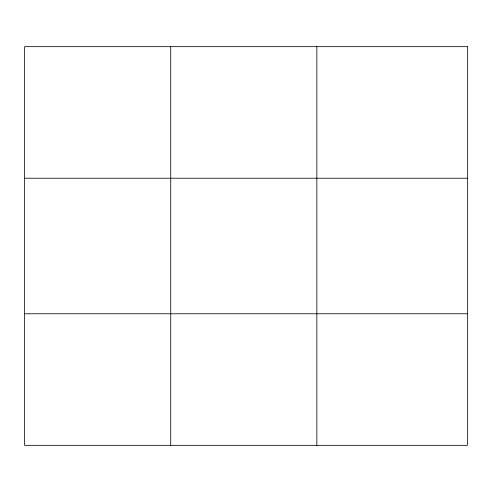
<?xml version="1.0" encoding="UTF-8"?>
<svg xmlns="http://www.w3.org/2000/svg" width="492" height="492" viewBox="0 0 492 492"><rect width="100%" height="100%" fill="white"/><g stroke="black" fill="none" stroke-linecap="round" stroke-linejoin="round"><path stroke-width="0.74" d="M170.724 46.66L170.724 445.34M316.848 46.66L316.848 445.34M24.6 178.227L467.4 178.227M24.6 313.773L467.4 313.773M467.4 46.66L467.4 445.34L24.6 445.34L24.6 46.66L467.4 46.66"/></g></svg>
